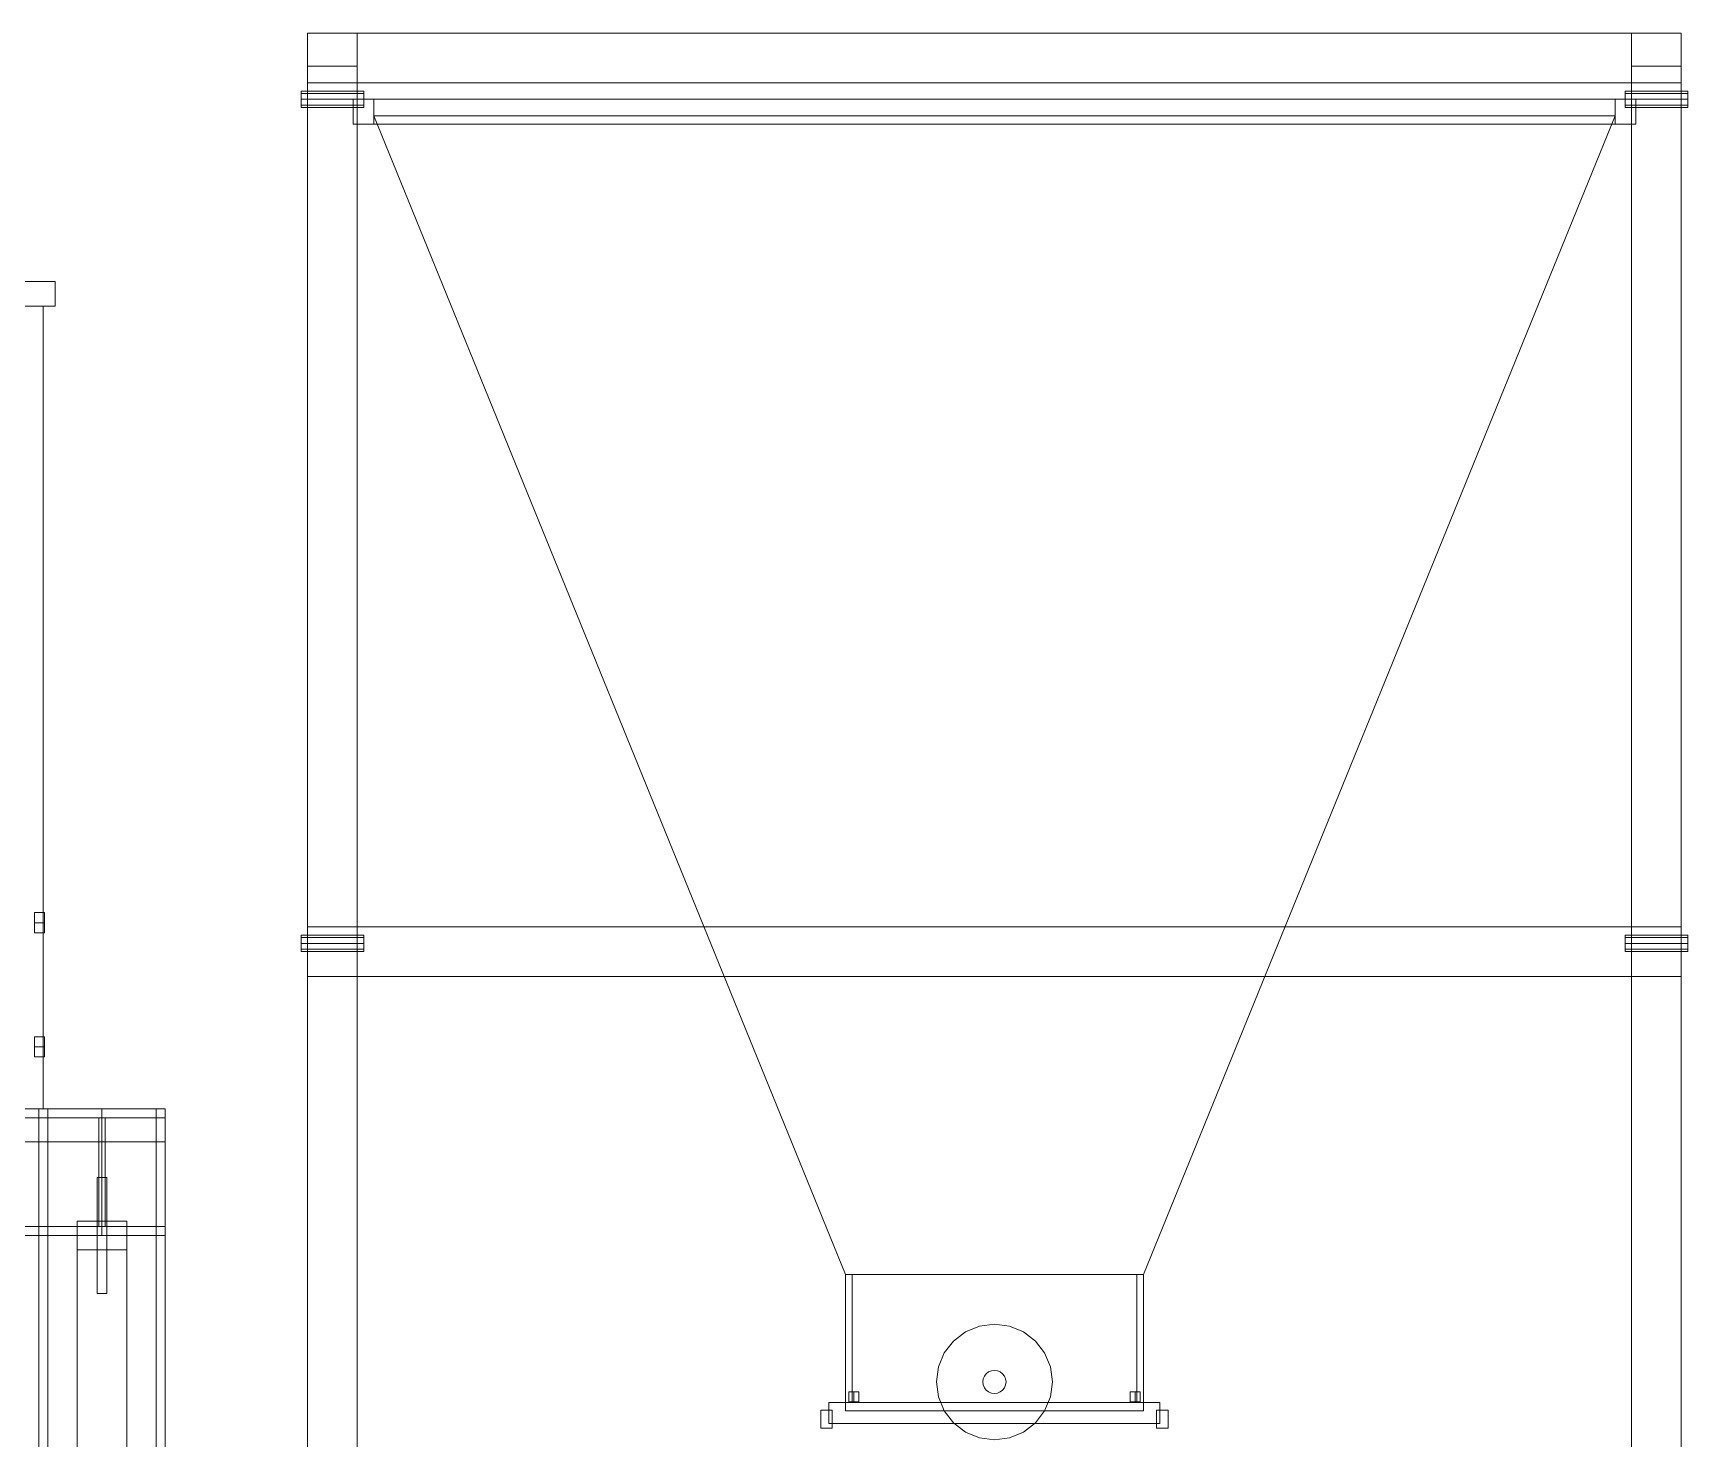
# Model space of a CAD drawing. Header units: millimetres. Extents: x -191664 to 191490, y -197311 to 10263.
# Drawn here: x 1738 to 3738, y -29099 to -27400 of the extents above; entities that cross this region are included whole.
import ezdxf

# ---------------------------------------------------------------- set-up
doc = ezdxf.new("R2010")
doc.units = ezdxf.units.MM
doc.layers.add('frontal_dosificador', color=7, linetype='Continuous', lineweight=0)
doc.layers.add('frontal_tolva', color=7, linetype='Continuous', lineweight=0)

msp = doc.modelspace()

# ---------------------------------------------------------------- linework, layer by layer
at = {"layer": 'frontal_dosificador', "color": 253, "true_color": 0x9caaa6}
for p, q in [((2070, -27400), (2130, -27400)), ((2070, -27460), (2070, -27400)), ((2130, -27460), (2130, -27400)), ((2130, -27400), (3670, -27400)), ((3670, -27400), (3730, -27400)), ((3670, -27460), (3670, -27400)), ((3730, -27460), (3730, -27400)), ((2070, -27440), (2130, -27440)), ((2070, -29980), (2070, -27440)), ((2130, -29980), (2130, -27440)), ((3670, -27440), (3730, -27440)), ((3670, -29980), (3670, -27440)), ((3730, -29980), (3730, -27440)), ((2062, -27472.93), (2062, -27470)), ((2062, -27470), (2138, -27470)), ((2062, -27480), (2062, -27472.93)), ((2062, -27472.93), (2138, -27472.93)), ((2070, -27460), (2130, -27460)), ((2130, -27460), (3670, -27460)), ((2138, -27472.93), (2138, -27470)), ((2138, -27480), (2138, -27472.93)), ((3662, -27472.93), (3662, -27470)), ((3662, -27470), (3738, -27470)), ((3662, -27480), (3662, -27472.93)), ((3662, -27472.93), (3738, -27472.93)), ((3670, -27460), (3730, -27460)), ((3738, -27472.93), (3738, -27470)), ((3738, -27480), (3738, -27472.93)), ((2062, -27487.07), (2062, -27480)), ((2138, -27480), (2062, -27480)), ((2062, -27487.07), (2062, -27490)), ((2062, -27487.07), (2138, -27487.07)), ((2062, -27490), (2138, -27490)), ((2125, -27480), (2150, -27480)), ((2125, -27510), (2125, -27480)), ((2138, -27480), (2138, -27487.07)), ((2138, -27487.07), (2138, -27490)), ((2150, -27510), (2150, -27480)), ((2150, -27480), (3650, -27480)), ((3650, -27480), (3675, -27480)), ((3650, -27510), (3650, -27480)), ((3662, -27487.07), (3662, -27480)), ((3738, -27480), (3662, -27480)), ((3662, -27487.07), (3662, -27490)), ((3662, -27487.07), (3738, -27487.07)), ((3662, -27490), (3738, -27490)), ((3675, -27510), (3675, -27480)), ((3738, -27480), (3738, -27487.07)), ((3738, -27487.07), (3738, -27490)), ((2125, -27510), (2150, -27510)), ((2720, -28900), (2150, -27500)), ((3650, -27500), (2150, -27500)), ((2150, -27510), (3650, -27510)), ((3080, -28900), (3650, -27500)), ((3650, -27510), (3675, -27510)), ((2062, -28492.93), (2062, -28490)), ((2062, -28490), (2138, -28490)), ((2062, -28500), (2062, -28492.93)), ((2062, -28492.93), (2138, -28492.93)), ((2070, -28480), (2130, -28480)), ((2070, -28540), (2070, -28480)), ((2130, -28540), (2130, -28480)), ((2130, -28480), (3670, -28480)), ((2138, -28492.93), (2138, -28490)), ((2138, -28500), (2138, -28492.93)), ((3662, -28492.93), (3662, -28490)), ((3662, -28490), (3738, -28490)), ((3662, -28500), (3662, -28492.93)), ((3662, -28492.93), (3738, -28492.93)), ((3670, -28480), (3730, -28480)), ((3670, -28540), (3670, -28480)), ((3730, -28540), (3730, -28480)), ((3738, -28492.93), (3738, -28490)), ((3738, -28500), (3738, -28492.93)), ((2062, -28507.07), (2062, -28500)), ((2138, -28500), (2062, -28500)), ((2062, -28507.07), (2062, -28510)), ((2062, -28507.07), (2138, -28507.07)), ((2062, -28510), (2138, -28510)), ((2138, -28500), (2138, -28507.07)), ((2138, -28507.07), (2138, -28510)), ((3662, -28507.07), (3662, -28500)), ((3738, -28500), (3662, -28500)), ((3662, -28507.07), (3662, -28510)), ((3662, -28507.07), (3738, -28507.07)), ((3662, -28510), (3738, -28510)), ((3738, -28500), (3738, -28507.07)), ((3738, -28507.07), (3738, -28510)), ((2070, -28540), (2130, -28540)), ((2130, -28540), (3670, -28540)), ((3670, -28540), (3730, -28540)), ((2720, -28900), (3080, -28900)), ((2720, -29065), (2720, -28900)), ((3080, -29065), (3080, -28900)), ((2720, -29065), (3080, -29065))]:
    msp.add_line(p, q, dxfattribs=at)
at = {"layer": 'frontal_dosificador', "color": 254, "true_color": 0xd8e0dc}
for p, q in [((2720, -28900), (2728, -28900)), ((2720, -29055), (2720, -28900)), ((2728, -29055), (2728, -28900)), ((3072, -28900), (3080, -28900)), ((3072, -29055), (3072, -28900)), ((3080, -29055), (3080, -28900)), ((2720, -29055), (2728, -29055)), ((3072, -29055), (3080, -29055))]:
    msp.add_line(p, q, dxfattribs=at)
at = {"layer": 'frontal_dosificador', "color": 40, "true_color": 0xe6c527}
for p, q in [((2850.5, -28980.5), (2865, -28969.38)), ((2865, -28969.38), (2881.88, -28962.39)), ((2881.88, -28962.39), (2900, -28960)), ((2900, -28960), (2918.12, -28962.39)), ((2918.12, -28962.39), (2935, -28969.38)), ((2935, -28969.38), (2949.5, -28980.5)), ((2832.39, -29011.88), (2839.38, -28995)), ((2839.38, -28995), (2850.5, -28980.5)), ((2949.5, -28980.5), (2960.62, -28995)), ((2960.62, -28995), (2967.61, -29011.88)), ((2830, -29030), (2832.39, -29011.88)), ((2893, -29017.88), (2896.38, -29016.48)), ((2896.38, -29016.48), (2900, -29016)), ((2900, -29016), (2903.62, -29016.48)), ((2903.62, -29016.48), (2907, -29017.88)), ((2967.61, -29011.88), (2970, -29030)), ((2832.39, -29048.12), (2830, -29030)), ((2886, -29030), (2886.48, -29026.38)), ((2886.48, -29033.62), (2886, -29030)), ((2886.48, -29026.38), (2887.88, -29023)), ((2887.88, -29037), (2886.48, -29033.62)), ((2887.88, -29023), (2890.1, -29020.1)), ((2890.1, -29020.1), (2893, -29017.88)), ((2907, -29017.88), (2909.9, -29020.1)), ((2909.9, -29020.1), (2912.12, -29023)), ((2912.12, -29023), (2913.52, -29026.38)), ((2913.52, -29033.62), (2912.12, -29037)), ((2913.52, -29026.38), (2914, -29030)), ((2914, -29030), (2913.52, -29033.62)), ((2970, -29030), (2967.61, -29048.12)), ((2700, -29055), (3100, -29055)), ((2700, -29080), (2700, -29055)), ((2839.38, -29065), (2832.39, -29048.12)), ((2890.1, -29039.9), (2887.88, -29037)), ((2893, -29042.12), (2890.1, -29039.9)), ((2896.38, -29043.52), (2893, -29042.12)), ((2900, -29044), (2896.38, -29043.52)), ((2903.62, -29043.52), (2900, -29044)), ((2907, -29042.12), (2903.62, -29043.52)), ((2909.9, -29039.9), (2907, -29042.12)), ((2912.12, -29037), (2909.9, -29039.9)), ((2967.61, -29048.12), (2960.62, -29065)), ((3100, -29080), (3100, -29055)), ((2850.5, -29079.5), (2839.38, -29065)), ((2960.62, -29065), (2949.5, -29079.5)), ((2700, -29080), (3100, -29080)), ((2865, -29090.62), (2850.5, -29079.5)), ((2881.88, -29097.61), (2865, -29090.62)), ((2935, -29090.62), (2918.12, -29097.61)), ((2949.5, -29079.5), (2935, -29090.62)), ((2900, -29100), (2881.88, -29097.61)), ((2918.12, -29097.61), (2900, -29100))]:
    msp.add_line(p, q, dxfattribs=at)
at = {"layer": 'frontal_dosificador', "color": 43, "true_color": 0xe7bf45}
for p, q in [((2730, -29042), (2723.94, -29042)), ((2723.94, -29054), (2723.94, -29042)), ((2723.94, -29054), (2730, -29054)), ((2730, -29042), (2736.06, -29042)), ((2730, -29042), (2730, -29054)), ((2730, -29054), (2736.06, -29054)), ((2736.06, -29054), (2736.06, -29042)), ((3070, -29042), (3063.94, -29042)), ((3063.94, -29054), (3063.94, -29042)), ((3063.94, -29054), (3070, -29054)), ((3070, -29042), (3076.06, -29042)), ((3070, -29042), (3070, -29054)), ((3070, -29054), (3076.06, -29054)), ((3076.06, -29054), (3076.06, -29042)), ((2690, -29064), (2704, -29064)), ((2690, -29086), (2690, -29064)), ((2704, -29086), (2704, -29064)), ((3096, -29064), (3110, -29064)), ((3096, -29086), (3096, -29064)), ((3110, -29086), (3110, -29064)), ((2690, -29086), (2704, -29086)), ((3096, -29086), (3110, -29086))]:
    msp.add_line(p, q, dxfattribs=at)
at = {"layer": 'frontal_tolva', "color": 156, "true_color": 0x164b78}
for p, q in [((1725, -27700), (1765, -27700)), ((1765, -27730), (1765, -27700)), ((1715.5, -27730), (1750.5, -27730)), ((1725, -27730), (1765, -27730)), ((1750.5, -28700), (1750.5, -27730)), ((-1821.5, -28700), (1821.5, -28700)), ((-1821.5, -28711), (1821.5, -28711)), ((1750.5, -28700), (1715.5, -28700)), ((1725, -28700), (1898, -28700)), ((1745, -31980), (1745, -28700)), ((1745, -28700), (1756, -28700)), ((1745, -28700), (1898, -28700)), ((1745, -28711), (1745, -28700)), ((1745, -28711), (1898, -28711)), ((1756, -31980), (1756, -28700)), ((1756, -28700), (1887, -28700)), ((1817.5, -28711), (1825.5, -28711)), ((1817.5, -28842), (1817.5, -28711)), ((1821.5, -28711), (1821.5, -28700)), ((1821.5, -28842), (1821.5, -28711)), ((1825.5, -28842), (1825.5, -28711)), ((1887, -31980), (1887, -28700)), ((1887, -28700), (1898, -28700)), ((1898, -31980), (1898, -28700)), ((1898, -28711), (1898, -28700)), ((1898, -28740), (1898, -28700)), ((1725, -28740), (1898, -28740)), ((1815.5, -28783), (1827.5, -28783)), ((1815.5, -28923), (1815.5, -28783)), ((1827.5, -28923), (1827.5, -28783)), ((1791.5, -30332.81), (1791.5, -28835.81)), ((1791.5, -28835.81), (1851.5, -28835.81)), ((1791.5, -28870.19), (1791.5, -28835.81)), ((1851.5, -28835.81), (1851.5, -30332.81)), ((1851.5, -28835.81), (1851.5, -28870.19)), ((-1821.5, -28842), (1821.5, -28842)), ((-1821.5, -28853), (1821.5, -28853)), ((1745, -28842), (1898, -28842)), ((1745, -28853), (1745, -28842)), ((1745, -28853), (1898, -28853)), ((1817.5, -28842), (1825.5, -28842)), ((1821.5, -28853), (1821.5, -28842)), ((1898, -28853), (1898, -28842)), ((1851.5, -28870.19), (1791.5, -28870.19)), ((1791.5, -28870.19), (1791.5, -30367.19)), ((1851.5, -30367.19), (1851.5, -28870.19)), ((1815.5, -28923), (1827.5, -28923))]:
    msp.add_line(p, q, dxfattribs=at)
at = {"layer": 'frontal_tolva', "color": 9, "true_color": 0xb7bec5}
for p, q in [((1740, -28475), (1740, -28462.88)), ((1752, -28462.88), (1740, -28462.88)), ((1740, -28475), (1740, -28487.12)), ((1740, -28475), (1752, -28475)), ((1752, -28475), (1752, -28462.88)), ((1752, -28487.12), (1752, -28475)), ((1752, -28487.12), (1740, -28487.12)), ((1740, -28625), (1740, -28612.88)), ((1752, -28612.88), (1740, -28612.88)), ((1752, -28625), (1752, -28612.88)), ((1740, -28625), (1740, -28637.12)), ((1740, -28625), (1752, -28625)), ((1752, -28637.12), (1752, -28625)), ((1752, -28637.12), (1740, -28637.12))]:
    msp.add_line(p, q, dxfattribs=at)

doc.saveas('drawing.dxf')
